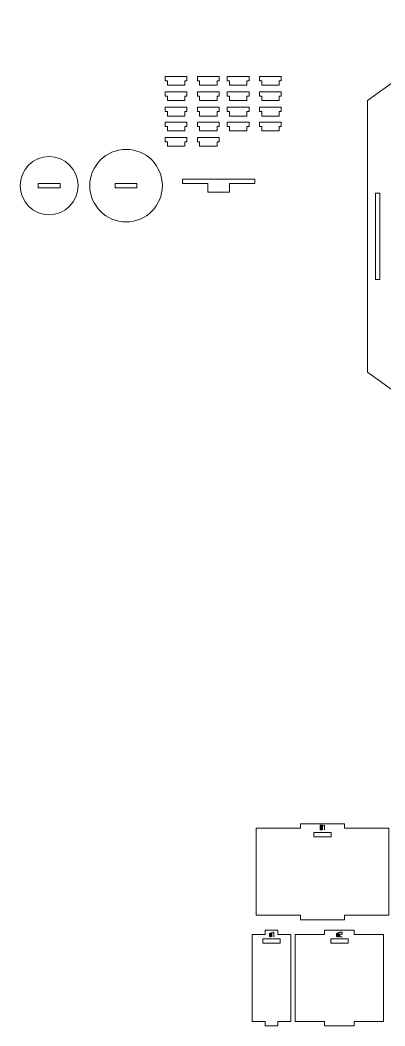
# Model space of a CAD drawing. Header units: centimetres. Extents: x -250 to 250, y -508 to 508.
# Drawn here: x -244.8 to -219.7, y 132.7 to 202 of the extents above; entities that cross this region are included whole.
import ezdxf

# ---------------------------------------------------------------- set-up
doc = ezdxf.new("R2010")
doc.units = ezdxf.units.CM
doc.header["$MEASUREMENT"] = 0
doc.layers.add('Capa 1', color=7, linetype='Continuous')

msp = doc.modelspace()

# ---------------------------------------------------------------- hatches: boundary and pattern name
at = {"layer": 'Capa 1', "true_color": 0x3e4095}
h = msp.add_hatch(color=175, dxfattribs=at)
edge = h.paths.add_edge_path()
edge.add_spline(control_points=[(-224.14894, 146.19656), (-224.14894, 146.19656), (-224.14894, 146.513), (-224.14894, 146.513), (-224.14894, 146.513), (-224.07419, 146.513), (-224.07419, 146.513), (-224.05126, 146.513), (-224.03169, 146.50948), (-224.01548, 146.50245), (-223.99959, 146.49542), (-223.99164, 146.48717), (-223.99164, 146.47769), (-223.99164, 146.47769), (-223.99164, 146.23187), (-223.99164, 146.23187), (-223.99164, 146.22209), (-223.99959, 146.21368), (-224.01548, 146.20665), (-224.03077, 146.19992), (-224.05034, 146.19656), (-224.07419, 146.19656), (-224.07419, 146.19656), (-224.14894, 146.19656), (-224.14894, 146.19656)], knot_values=[0, 0, 0, 0, 0.125, 0.125, 0.125, 0.25, 0.25, 0.25, 0.375, 0.375, 0.375, 0.5, 0.5, 0.5, 0.625, 0.625, 0.625, 0.75, 0.75, 0.75, 0.875, 0.875, 0.875, 1, 1, 1, 1], degree=3, periodic=1)
h = msp.add_hatch(color=175, dxfattribs=at)
edge = h.paths.add_edge_path()
edge.add_spline(control_points=[(-224.14894, 146.513), (-224.14894, 146.513), (-224.14894, 146.19656), (-224.14894, 146.19656), (-224.14894, 146.19656), (-224.07419, 146.19656), (-224.07419, 146.19656), (-224.05034, 146.19656), (-224.03077, 146.19992), (-224.01548, 146.20665), (-223.99959, 146.21368), (-223.99164, 146.22209), (-223.99164, 146.23187), (-223.99164, 146.23187), (-223.99164, 146.47769), (-223.99164, 146.47769), (-223.99164, 146.48717), (-223.99959, 146.49542), (-224.01548, 146.50245), (-224.03169, 146.50948), (-224.05126, 146.513), (-224.07419, 146.513), (-224.07419, 146.513), (-224.14894, 146.513), (-224.14894, 146.513)], knot_values=[0, 0, 0, 0, 0.125, 0.125, 0.125, 0.25, 0.25, 0.25, 0.375, 0.375, 0.375, 0.5, 0.5, 0.5, 0.625, 0.625, 0.625, 0.75, 0.75, 0.75, 0.875, 0.875, 0.875, 1, 1, 1, 1], degree=3, periodic=1)
h = msp.add_hatch(color=175, dxfattribs=at)
edge = h.paths.add_edge_path()
edge.add_spline(control_points=[(-223.85268, 146.51346), (-223.85268, 146.51346), (-223.92881, 146.46072), (-223.92881, 146.46072), (-223.92881, 146.46072), (-223.85268, 146.51346), (-223.85268, 146.51346), (-223.85268, 146.51346), (-223.85268, 146.19656), (-223.85268, 146.19656), (-223.85268, 146.19656), (-223.85268, 146.51346), (-223.85268, 146.51346)], knot_values=[0, 0, 0, 0, 0.25, 0.25, 0.25, 0.5, 0.5, 0.5, 0.75, 0.75, 0.75, 1, 1, 1, 1], degree=3, periodic=1)
h = msp.add_hatch(color=175, dxfattribs=at)
edge = h.paths.add_edge_path()
edge.add_spline(control_points=[(-227.65646, 139.02903), (-227.65646, 139.02903), (-227.65646, 138.86576), (-227.65646, 138.86576), (-227.65646, 138.86118), (-227.65463, 138.85682), (-227.65096, 138.85269), (-227.64729, 138.84857), (-227.64194, 138.84482), (-227.63491, 138.84146), (-227.62787, 138.83809), (-227.61924, 138.83542), (-227.60899, 138.83343), (-227.59875, 138.83144), (-227.58706, 138.83045), (-227.57391, 138.83045), (-227.55434, 138.83045), (-227.53692, 138.83412), (-227.52163, 138.84146), (-227.50573, 138.84879), (-227.49778, 138.8569), (-227.49778, 138.86576), (-227.49778, 138.86576), (-227.49778, 139.15148), (-227.49778, 139.15148), (-227.49778, 139.15148), (-227.49778, 139.02903), (-227.49778, 139.02903), (-227.49778, 139.0382), (-227.50573, 139.04615), (-227.52163, 139.05288), (-227.53692, 139.05991), (-227.55434, 139.06373), (-227.57391, 139.06434), (-227.58706, 139.06434), (-227.59875, 139.06335), (-227.60899, 139.06136), (-227.61924, 139.05937), (-227.62787, 139.0567), (-227.63491, 139.05333), (-227.64194, 139.04997), (-227.64729, 139.04623), (-227.65096, 139.0421), (-227.65463, 139.03797), (-227.65646, 139.03361), (-227.65646, 139.02903)], knot_values=[0, 0, 0, 0, 0.06666667, 0.06666667, 0.06666667, 0.13333333, 0.13333333, 0.13333333, 0.2, 0.2, 0.2, 0.26666667, 0.26666667, 0.26666667, 0.33333333, 0.33333333, 0.33333333, 0.4, 0.4, 0.4, 0.46666667, 0.46666667, 0.46666667, 0.53333333, 0.53333333, 0.53333333, 0.6, 0.6, 0.6, 0.66666667, 0.66666667, 0.66666667, 0.73333333, 0.73333333, 0.73333333, 0.8, 0.8, 0.8, 0.86666667, 0.86666667, 0.86666667, 0.93333333, 0.93333333, 0.93333333, 1, 1, 1, 1], degree=3, periodic=1)
h = msp.add_hatch(color=175, dxfattribs=at)
edge = h.paths.add_edge_path()
edge.add_spline(control_points=[(-227.49778, 138.86576), (-227.49778, 138.8569), (-227.50573, 138.84879), (-227.52163, 138.84146), (-227.53692, 138.83412), (-227.55434, 138.83045), (-227.57391, 138.83045), (-227.58706, 138.83045), (-227.59875, 138.83144), (-227.60899, 138.83343), (-227.61924, 138.83542), (-227.62787, 138.83809), (-227.63491, 138.84146), (-227.64194, 138.84482), (-227.64729, 138.84857), (-227.65096, 138.85269), (-227.65463, 138.85682), (-227.65646, 138.86118), (-227.65646, 138.86576), (-227.65646, 138.86576), (-227.65646, 139.02903), (-227.65646, 139.02903), (-227.65646, 139.03361), (-227.65463, 139.03797), (-227.65096, 139.0421), (-227.64729, 139.04623), (-227.64194, 139.04997), (-227.63491, 139.05333), (-227.62787, 139.0567), (-227.61924, 139.05937), (-227.60899, 139.06136), (-227.59875, 139.06335), (-227.58706, 139.06434), (-227.57391, 139.06434), (-227.55434, 139.06373), (-227.53692, 139.05991), (-227.52163, 139.05288), (-227.50573, 139.04615), (-227.49778, 139.0382), (-227.49778, 139.02903), (-227.49778, 139.02903), (-227.49778, 138.86576), (-227.49778, 138.86576)], knot_values=[0, 0, 0, 0, 0.07142857, 0.07142857, 0.07142857, 0.14285714, 0.14285714, 0.14285714, 0.21428571, 0.21428571, 0.21428571, 0.28571429, 0.28571429, 0.28571429, 0.35714286, 0.35714286, 0.35714286, 0.42857143, 0.42857143, 0.42857143, 0.5, 0.5, 0.5, 0.57142857, 0.57142857, 0.57142857, 0.64285714, 0.64285714, 0.64285714, 0.71428571, 0.71428571, 0.71428571, 0.78571429, 0.78571429, 0.78571429, 0.85714286, 0.85714286, 0.85714286, 0.92857143, 0.92857143, 0.92857143, 1, 1, 1, 1], degree=3, periodic=1)
h = msp.add_hatch(color=175, dxfattribs=at)
edge = h.paths.add_edge_path()
edge.add_spline(control_points=[(-227.49778, 138.83045), (-227.49778, 138.83045), (-227.49778, 138.86576), (-227.49778, 138.86576), (-227.49778, 138.86576), (-227.49778, 138.83045), (-227.49778, 138.83045)], knot_values=[0, 0, 0, 0, 0.5, 0.5, 0.5, 1, 1, 1, 1], degree=3, periodic=1)
h = msp.add_hatch(color=175, dxfattribs=at)
edge = h.paths.add_edge_path()
edge.add_spline(control_points=[(-227.3602, 139.14735), (-227.3602, 139.14735), (-227.43633, 139.09461), (-227.43633, 139.09461), (-227.43633, 139.09461), (-227.3602, 139.14735), (-227.3602, 139.14735), (-227.3602, 139.14735), (-227.3602, 138.83045), (-227.3602, 138.83045), (-227.3602, 138.83045), (-227.3602, 139.14735), (-227.3602, 139.14735)], knot_values=[0, 0, 0, 0, 0.25, 0.25, 0.25, 0.5, 0.5, 0.5, 0.75, 0.75, 0.75, 1, 1, 1, 1], degree=3, periodic=1)
h = msp.add_hatch(color=175, dxfattribs=at)
edge = h.paths.add_edge_path()
edge.add_spline(control_points=[(-223.02302, 139.02903), (-223.02302, 139.02903), (-223.02302, 138.86576), (-223.02302, 138.86576), (-223.02302, 138.86118), (-223.02119, 138.85682), (-223.01752, 138.85269), (-223.01385, 138.84857), (-223.0085, 138.84482), (-223.00147, 138.84146), (-222.99443, 138.83809), (-222.9858, 138.83542), (-222.97555, 138.83343), (-222.96531, 138.83144), (-222.95362, 138.83045), (-222.94047, 138.83045), (-222.9209, 138.83045), (-222.90348, 138.83412), (-222.88819, 138.84146), (-222.87229, 138.84879), (-222.86434, 138.8569), (-222.86434, 138.86576), (-222.86434, 138.86576), (-222.86434, 139.15148), (-222.86434, 139.15148), (-222.86434, 139.15148), (-222.86434, 139.02903), (-222.86434, 139.02903), (-222.86434, 139.0382), (-222.87229, 139.04615), (-222.88819, 139.05288), (-222.90348, 139.05991), (-222.9209, 139.06373), (-222.94047, 139.06434), (-222.95362, 139.06434), (-222.96531, 139.06335), (-222.97555, 139.06136), (-222.9858, 139.05937), (-222.99443, 139.0567), (-223.00147, 139.05333), (-223.0085, 139.04997), (-223.01385, 139.04623), (-223.01752, 139.0421), (-223.02119, 139.03797), (-223.02302, 139.03361), (-223.02302, 139.02903)], knot_values=[0, 0, 0, 0, 0.06666667, 0.06666667, 0.06666667, 0.13333333, 0.13333333, 0.13333333, 0.2, 0.2, 0.2, 0.26666667, 0.26666667, 0.26666667, 0.33333333, 0.33333333, 0.33333333, 0.4, 0.4, 0.4, 0.46666667, 0.46666667, 0.46666667, 0.53333333, 0.53333333, 0.53333333, 0.6, 0.6, 0.6, 0.66666667, 0.66666667, 0.66666667, 0.73333333, 0.73333333, 0.73333333, 0.8, 0.8, 0.8, 0.86666667, 0.86666667, 0.86666667, 0.93333333, 0.93333333, 0.93333333, 1, 1, 1, 1], degree=3, periodic=1)
h = msp.add_hatch(color=175, dxfattribs=at)
edge = h.paths.add_edge_path()
edge.add_spline(control_points=[(-222.86434, 138.86576), (-222.86434, 138.8569), (-222.87229, 138.84879), (-222.88819, 138.84146), (-222.90348, 138.83412), (-222.9209, 138.83045), (-222.94047, 138.83045), (-222.95362, 138.83045), (-222.96531, 138.83144), (-222.97555, 138.83343), (-222.9858, 138.83542), (-222.99443, 138.83809), (-223.00147, 138.84146), (-223.0085, 138.84482), (-223.01385, 138.84857), (-223.01752, 138.85269), (-223.02119, 138.85682), (-223.02302, 138.86118), (-223.02302, 138.86576), (-223.02302, 138.86576), (-223.02302, 139.02903), (-223.02302, 139.02903), (-223.02302, 139.03361), (-223.02119, 139.03797), (-223.01752, 139.0421), (-223.01385, 139.04623), (-223.0085, 139.04997), (-223.00147, 139.05333), (-222.99443, 139.0567), (-222.9858, 139.05937), (-222.97555, 139.06136), (-222.96531, 139.06335), (-222.95362, 139.06434), (-222.94047, 139.06434), (-222.9209, 139.06373), (-222.90348, 139.05991), (-222.88819, 139.05288), (-222.87229, 139.04615), (-222.86434, 139.0382), (-222.86434, 139.02903), (-222.86434, 139.02903), (-222.86434, 138.86576), (-222.86434, 138.86576)], knot_values=[0, 0, 0, 0, 0.07142857, 0.07142857, 0.07142857, 0.14285714, 0.14285714, 0.14285714, 0.21428571, 0.21428571, 0.21428571, 0.28571429, 0.28571429, 0.28571429, 0.35714286, 0.35714286, 0.35714286, 0.42857143, 0.42857143, 0.42857143, 0.5, 0.5, 0.5, 0.57142857, 0.57142857, 0.57142857, 0.64285714, 0.64285714, 0.64285714, 0.71428571, 0.71428571, 0.71428571, 0.78571429, 0.78571429, 0.78571429, 0.85714286, 0.85714286, 0.85714286, 0.92857143, 0.92857143, 0.92857143, 1, 1, 1, 1], degree=3, periodic=1)
h = msp.add_hatch(color=175, dxfattribs=at)
edge = h.paths.add_edge_path()
edge.add_spline(control_points=[(-222.86434, 138.83045), (-222.86434, 138.83045), (-222.86434, 138.86576), (-222.86434, 138.86576), (-222.86434, 138.86576), (-222.86434, 138.83045), (-222.86434, 138.83045)], knot_values=[0, 0, 0, 0, 0.5, 0.5, 0.5, 1, 1, 1, 1], degree=3, periodic=1)
h = msp.add_hatch(color=175, dxfattribs=at)
edge = h.paths.add_edge_path()
edge.add_spline(control_points=[(-222.80335, 138.83045), (-222.80335, 138.83045), (-222.80335, 138.96299), (-222.80335, 138.96299), (-222.80243, 138.97491), (-222.79158, 138.98408), (-222.77079, 138.9905), (-222.76223, 138.99112), (-222.75405, 138.99211), (-222.74625, 138.99349), (-222.73846, 138.99486), (-222.73058, 138.99631), (-222.72263, 138.99784), (-222.70796, 139.00029), (-222.69672, 139.00228), (-222.68893, 139.0038), (-222.68113, 139.00533), (-222.67356, 139.00732), (-222.66622, 139.00977), (-222.64727, 139.0168), (-222.63779, 139.02582), (-222.63779, 139.03682), (-222.63779, 139.03682), (-222.63779, 139.11158), (-222.63779, 139.11158), (-222.63779, 139.12136), (-222.64566, 139.12969), (-222.66141, 139.13657), (-222.67715, 139.14345), (-222.6968, 139.14689), (-222.72034, 139.14689), (-222.74388, 139.14689), (-222.76353, 139.14345), (-222.77927, 139.13657), (-222.79502, 139.12969), (-222.80289, 139.12136), (-222.80289, 139.11158), (-222.80289, 139.11158), (-222.80289, 139.08911), (-222.80289, 139.08911), (-222.80289, 139.08911), (-222.80289, 139.11158), (-222.80289, 139.11158), (-222.80289, 139.12136), (-222.79502, 139.12969), (-222.77927, 139.13657), (-222.76353, 139.14345), (-222.74388, 139.14689), (-222.72034, 139.14689), (-222.6968, 139.14689), (-222.67715, 139.14345), (-222.66141, 139.13657), (-222.64566, 139.12969), (-222.63779, 139.12136), (-222.63779, 139.11158), (-222.63779, 139.11158), (-222.63779, 139.03682), (-222.63779, 139.03682), (-222.63779, 139.02582), (-222.64727, 139.0168), (-222.66622, 139.00977), (-222.67356, 139.00732), (-222.68113, 139.00533), (-222.68893, 139.0038), (-222.69672, 139.00228), (-222.70796, 139.00029), (-222.72263, 138.99784), (-222.73058, 138.99631), (-222.73846, 138.99486), (-222.74625, 138.99349), (-222.75405, 138.99211), (-222.76223, 138.99112), (-222.77079, 138.9905), (-222.79158, 138.98408), (-222.80243, 138.97491), (-222.80335, 138.96299), (-222.80335, 138.96299), (-222.80335, 138.83045), (-222.80335, 138.83045), (-222.80335, 138.83045), (-222.6465, 138.83045), (-222.6465, 138.83045), (-222.6465, 138.83045), (-222.80335, 138.83045), (-222.80335, 138.83045)], knot_values=[0, 0, 0, 0, 0.03571429, 0.03571429, 0.03571429, 0.07142857, 0.07142857, 0.07142857, 0.10714286, 0.10714286, 0.10714286, 0.14285714, 0.14285714, 0.14285714, 0.17857143, 0.17857143, 0.17857143, 0.21428571, 0.21428571, 0.21428571, 0.25, 0.25, 0.25, 0.28571429, 0.28571429, 0.28571429, 0.32142857, 0.32142857, 0.32142857, 0.35714286, 0.35714286, 0.35714286, 0.39285714, 0.39285714, 0.39285714, 0.42857143, 0.42857143, 0.42857143, 0.46428571, 0.46428571, 0.46428571, 0.5, 0.5, 0.5, 0.53571429, 0.53571429, 0.53571429, 0.57142857, 0.57142857, 0.57142857, 0.60714286, 0.60714286, 0.60714286, 0.64285714, 0.64285714, 0.64285714, 0.67857143, 0.67857143, 0.67857143, 0.71428571, 0.71428571, 0.71428571, 0.75, 0.75, 0.75, 0.78571429, 0.78571429, 0.78571429, 0.82142857, 0.82142857, 0.82142857, 0.85714286, 0.85714286, 0.85714286, 0.89285714, 0.89285714, 0.89285714, 0.92857143, 0.92857143, 0.92857143, 0.96428571, 0.96428571, 0.96428571, 1, 1, 1, 1], degree=3, periodic=1)

# ---------------------------------------------------------------- linework, layer by layer
at = {"layer": 'Capa 1', "color": 240, "lineweight": 9}
for points, knots in [([(-192.08507, 181.9029), (-192.08507, 181.9029), (-201.5692, 181.77432), (-201.5692, 181.77432), (-201.5692, 181.77432), (-202.36369, 179.33147), (-202.36369, 179.33147), (-202.36369, 179.33147), (-209.2161, 179.33147), (-209.2161, 179.33147), (-209.2161, 179.33147), (-210.65609, 180.31718), (-210.65609, 180.31718), (-210.65609, 180.31718), (-210.65609, 193.60288), (-210.65609, 193.60288), (-210.65609, 193.60288), (-209.2161, 194.58859), (-209.2161, 194.58859), (-209.2161, 194.58859), (-202.36369, 194.58859), (-202.36369, 194.58859), (-202.36369, 194.58859), (-201.5692, 192.14574), (-201.5692, 192.14574), (-201.5692, 192.14574), (-192.08507, 192.10288), (-192.08507, 192.10288), (-192.08507, 192.10288), (-192.08507, 197.11716), (-192.08507, 197.11716), (-192.08507, 197.11716), (-198.83817, 201.96), (-198.83817, 201.96), (-198.83817, 201.96), (-213.18851, 201.96), (-213.18851, 201.96), (-213.18851, 201.96), (-220.88505, 196.43144), (-220.88505, 196.43144), (-220.88505, 196.43144), (-220.88505, 177.70291), (-220.88505, 177.70291), (-220.88505, 177.70291), (-212.89057, 171.96006), (-212.89057, 171.96006), (-212.89057, 171.96006), (-199.1361, 171.96006), (-199.1361, 171.96006), (-199.1361, 171.96006), (-192.08507, 177.0172), (-192.08507, 177.0172), (-192.08507, 177.0172), (-192.08507, 181.9029), (-192.08507, 181.9029)], [0, 0, 0, 0, 0.05555556, 0.05555556, 0.05555556, 0.11111111, 0.11111111, 0.11111111, 0.16666667, 0.16666667, 0.16666667, 0.22222222, 0.22222222, 0.22222222, 0.27777778, 0.27777778, 0.27777778, 0.33333333, 0.33333333, 0.33333333, 0.38888889, 0.38888889, 0.38888889, 0.44444444, 0.44444444, 0.44444444, 0.5, 0.5, 0.5, 0.55555556, 0.55555556, 0.55555556, 0.61111111, 0.61111111, 0.61111111, 0.66666667, 0.66666667, 0.66666667, 0.72222222, 0.72222222, 0.72222222, 0.77777778, 0.77777778, 0.77777778, 0.83333333, 0.83333333, 0.83333333, 0.88888889, 0.88888889, 0.88888889, 0.94444444, 0.94444444, 0.94444444, 1, 1, 1, 1]), ([(-233.48405, 197.77118), (-233.48405, 197.77118), (-233.48405, 197.47118), (-233.48405, 197.47118), (-233.48405, 197.47118), (-234.68405, 197.47118), (-234.68405, 197.47118), (-234.68405, 197.47118), (-234.68405, 197.77118), (-234.68405, 197.77118), (-234.68405, 197.77118), (-234.83405, 197.77118), (-234.83405, 197.77118), (-234.83405, 197.77118), (-234.83405, 198.07118), (-234.83405, 198.07118), (-234.83405, 198.07118), (-233.33405, 198.07118), (-233.33405, 198.07118), (-233.33405, 198.07118), (-233.33405, 197.77118), (-233.33405, 197.77118), (-233.33405, 197.77118), (-233.48405, 197.77118), (-233.48405, 197.77118)], [0, 0, 0, 0, 0.125, 0.125, 0.125, 0.25, 0.25, 0.25, 0.375, 0.375, 0.375, 0.5, 0.5, 0.5, 0.625, 0.625, 0.625, 0.75, 0.75, 0.75, 0.875, 0.875, 0.875, 1, 1, 1, 1]), ([(-231.26372, 197.77118), (-231.26372, 197.77118), (-231.26372, 197.47118), (-231.26372, 197.47118), (-231.26372, 197.47118), (-232.46372, 197.47118), (-232.46372, 197.47118), (-232.46372, 197.47118), (-232.46372, 197.77118), (-232.46372, 197.77118), (-232.46372, 197.77118), (-232.61372, 197.77118), (-232.61372, 197.77118), (-232.61372, 197.77118), (-232.61372, 198.07118), (-232.61372, 198.07118), (-232.61372, 198.07118), (-231.11372, 198.07118), (-231.11372, 198.07118), (-231.11372, 198.07118), (-231.11372, 197.77118), (-231.11372, 197.77118), (-231.11372, 197.77118), (-231.26372, 197.77118), (-231.26372, 197.77118)], [0, 0, 0, 0, 0.125, 0.125, 0.125, 0.25, 0.25, 0.25, 0.375, 0.375, 0.375, 0.5, 0.5, 0.5, 0.625, 0.625, 0.625, 0.75, 0.75, 0.75, 0.875, 0.875, 0.875, 1, 1, 1, 1]), ([(-229.2038, 197.77118), (-229.2038, 197.77118), (-229.2038, 197.47118), (-229.2038, 197.47118), (-229.2038, 197.47118), (-230.4038, 197.47118), (-230.4038, 197.47118), (-230.4038, 197.47118), (-230.4038, 197.77118), (-230.4038, 197.77118), (-230.4038, 197.77118), (-230.5538, 197.77118), (-230.5538, 197.77118), (-230.5538, 197.77118), (-230.5538, 198.07118), (-230.5538, 198.07118), (-230.5538, 198.07118), (-229.0538, 198.07118), (-229.0538, 198.07118), (-229.0538, 198.07118), (-229.0538, 197.77118), (-229.0538, 197.77118), (-229.0538, 197.77118), (-229.2038, 197.77118), (-229.2038, 197.77118)], [0, 0, 0, 0, 0.125, 0.125, 0.125, 0.25, 0.25, 0.25, 0.375, 0.375, 0.375, 0.5, 0.5, 0.5, 0.625, 0.625, 0.625, 0.75, 0.75, 0.75, 0.875, 0.875, 0.875, 1, 1, 1, 1]), ([(-226.98347, 197.77118), (-226.98347, 197.77118), (-226.98347, 197.47118), (-226.98347, 197.47118), (-226.98347, 197.47118), (-228.18347, 197.47118), (-228.18347, 197.47118), (-228.18347, 197.47118), (-228.18347, 197.77118), (-228.18347, 197.77118), (-228.18347, 197.77118), (-228.33347, 197.77118), (-228.33347, 197.77118), (-228.33347, 197.77118), (-228.33347, 198.07118), (-228.33347, 198.07118), (-228.33347, 198.07118), (-226.83347, 198.07118), (-226.83347, 198.07118), (-226.83347, 198.07118), (-226.83347, 197.77118), (-226.83347, 197.77118), (-226.83347, 197.77118), (-226.98347, 197.77118), (-226.98347, 197.77118)], [0, 0, 0, 0, 0.125, 0.125, 0.125, 0.25, 0.25, 0.25, 0.375, 0.375, 0.375, 0.5, 0.5, 0.5, 0.625, 0.625, 0.625, 0.75, 0.75, 0.75, 0.875, 0.875, 0.875, 1, 1, 1, 1]), ([(-233.48405, 196.71538), (-233.48405, 196.71538), (-233.48405, 196.41538), (-233.48405, 196.41538), (-233.48405, 196.41538), (-234.68405, 196.41538), (-234.68405, 196.41538), (-234.68405, 196.41538), (-234.68405, 196.71538), (-234.68405, 196.71538), (-234.68405, 196.71538), (-234.83405, 196.71538), (-234.83405, 196.71538), (-234.83405, 196.71538), (-234.83405, 197.01538), (-234.83405, 197.01538), (-234.83405, 197.01538), (-233.33405, 197.01538), (-233.33405, 197.01538), (-233.33405, 197.01538), (-233.33405, 196.71538), (-233.33405, 196.71538), (-233.33405, 196.71538), (-233.48405, 196.71538), (-233.48405, 196.71538)], [0, 0, 0, 0, 0.125, 0.125, 0.125, 0.25, 0.25, 0.25, 0.375, 0.375, 0.375, 0.5, 0.5, 0.5, 0.625, 0.625, 0.625, 0.75, 0.75, 0.75, 0.875, 0.875, 0.875, 1, 1, 1, 1]), ([(-231.26372, 196.71538), (-231.26372, 196.71538), (-231.26372, 196.41538), (-231.26372, 196.41538), (-231.26372, 196.41538), (-232.46372, 196.41538), (-232.46372, 196.41538), (-232.46372, 196.41538), (-232.46372, 196.71538), (-232.46372, 196.71538), (-232.46372, 196.71538), (-232.61372, 196.71538), (-232.61372, 196.71538), (-232.61372, 196.71538), (-232.61372, 197.01538), (-232.61372, 197.01538), (-232.61372, 197.01538), (-231.11372, 197.01538), (-231.11372, 197.01538), (-231.11372, 197.01538), (-231.11372, 196.71538), (-231.11372, 196.71538), (-231.11372, 196.71538), (-231.26372, 196.71538), (-231.26372, 196.71538)], [0, 0, 0, 0, 0.125, 0.125, 0.125, 0.25, 0.25, 0.25, 0.375, 0.375, 0.375, 0.5, 0.5, 0.5, 0.625, 0.625, 0.625, 0.75, 0.75, 0.75, 0.875, 0.875, 0.875, 1, 1, 1, 1]), ([(-229.2038, 196.71538), (-229.2038, 196.71538), (-229.2038, 196.41538), (-229.2038, 196.41538), (-229.2038, 196.41538), (-230.4038, 196.41538), (-230.4038, 196.41538), (-230.4038, 196.41538), (-230.4038, 196.71538), (-230.4038, 196.71538), (-230.4038, 196.71538), (-230.5538, 196.71538), (-230.5538, 196.71538), (-230.5538, 196.71538), (-230.5538, 197.01538), (-230.5538, 197.01538), (-230.5538, 197.01538), (-229.0538, 197.01538), (-229.0538, 197.01538), (-229.0538, 197.01538), (-229.0538, 196.71538), (-229.0538, 196.71538), (-229.0538, 196.71538), (-229.2038, 196.71538), (-229.2038, 196.71538)], [0, 0, 0, 0, 0.125, 0.125, 0.125, 0.25, 0.25, 0.25, 0.375, 0.375, 0.375, 0.5, 0.5, 0.5, 0.625, 0.625, 0.625, 0.75, 0.75, 0.75, 0.875, 0.875, 0.875, 1, 1, 1, 1]), ([(-226.98347, 196.71538), (-226.98347, 196.71538), (-226.98347, 196.41538), (-226.98347, 196.41538), (-226.98347, 196.41538), (-228.18347, 196.41538), (-228.18347, 196.41538), (-228.18347, 196.41538), (-228.18347, 196.71538), (-228.18347, 196.71538), (-228.18347, 196.71538), (-228.33347, 196.71538), (-228.33347, 196.71538), (-228.33347, 196.71538), (-228.33347, 197.01538), (-228.33347, 197.01538), (-228.33347, 197.01538), (-226.83347, 197.01538), (-226.83347, 197.01538), (-226.83347, 197.01538), (-226.83347, 196.71538), (-226.83347, 196.71538), (-226.83347, 196.71538), (-226.98347, 196.71538), (-226.98347, 196.71538)], [0, 0, 0, 0, 0.125, 0.125, 0.125, 0.25, 0.25, 0.25, 0.375, 0.375, 0.375, 0.5, 0.5, 0.5, 0.625, 0.625, 0.625, 0.75, 0.75, 0.75, 0.875, 0.875, 0.875, 1, 1, 1, 1]), ([(-233.48405, 195.65451), (-233.48405, 195.65451), (-233.48405, 195.35451), (-233.48405, 195.35451), (-233.48405, 195.35451), (-234.68405, 195.35451), (-234.68405, 195.35451), (-234.68405, 195.35451), (-234.68405, 195.65451), (-234.68405, 195.65451), (-234.68405, 195.65451), (-234.83405, 195.65451), (-234.83405, 195.65451), (-234.83405, 195.65451), (-234.83405, 195.95451), (-234.83405, 195.95451), (-234.83405, 195.95451), (-233.33405, 195.95451), (-233.33405, 195.95451), (-233.33405, 195.95451), (-233.33405, 195.65451), (-233.33405, 195.65451), (-233.33405, 195.65451), (-233.48405, 195.65451), (-233.48405, 195.65451)], [0, 0, 0, 0, 0.125, 0.125, 0.125, 0.25, 0.25, 0.25, 0.375, 0.375, 0.375, 0.5, 0.5, 0.5, 0.625, 0.625, 0.625, 0.75, 0.75, 0.75, 0.875, 0.875, 0.875, 1, 1, 1, 1]), ([(-231.26372, 195.65451), (-231.26372, 195.65451), (-231.26372, 195.35451), (-231.26372, 195.35451), (-231.26372, 195.35451), (-232.46372, 195.35451), (-232.46372, 195.35451), (-232.46372, 195.35451), (-232.46372, 195.65451), (-232.46372, 195.65451), (-232.46372, 195.65451), (-232.61372, 195.65451), (-232.61372, 195.65451), (-232.61372, 195.65451), (-232.61372, 195.95451), (-232.61372, 195.95451), (-232.61372, 195.95451), (-231.11372, 195.95451), (-231.11372, 195.95451), (-231.11372, 195.95451), (-231.11372, 195.65451), (-231.11372, 195.65451), (-231.11372, 195.65451), (-231.26372, 195.65451), (-231.26372, 195.65451)], [0, 0, 0, 0, 0.125, 0.125, 0.125, 0.25, 0.25, 0.25, 0.375, 0.375, 0.375, 0.5, 0.5, 0.5, 0.625, 0.625, 0.625, 0.75, 0.75, 0.75, 0.875, 0.875, 0.875, 1, 1, 1, 1]), ([(-229.2038, 195.65451), (-229.2038, 195.65451), (-229.2038, 195.35451), (-229.2038, 195.35451), (-229.2038, 195.35451), (-230.4038, 195.35451), (-230.4038, 195.35451), (-230.4038, 195.35451), (-230.4038, 195.65451), (-230.4038, 195.65451), (-230.4038, 195.65451), (-230.5538, 195.65451), (-230.5538, 195.65451), (-230.5538, 195.65451), (-230.5538, 195.95451), (-230.5538, 195.95451), (-230.5538, 195.95451), (-229.0538, 195.95451), (-229.0538, 195.95451), (-229.0538, 195.95451), (-229.0538, 195.65451), (-229.0538, 195.65451), (-229.0538, 195.65451), (-229.2038, 195.65451), (-229.2038, 195.65451)], [0, 0, 0, 0, 0.125, 0.125, 0.125, 0.25, 0.25, 0.25, 0.375, 0.375, 0.375, 0.5, 0.5, 0.5, 0.625, 0.625, 0.625, 0.75, 0.75, 0.75, 0.875, 0.875, 0.875, 1, 1, 1, 1]), ([(-226.98347, 195.65451), (-226.98347, 195.65451), (-226.98347, 195.35451), (-226.98347, 195.35451), (-226.98347, 195.35451), (-228.18347, 195.35451), (-228.18347, 195.35451), (-228.18347, 195.35451), (-228.18347, 195.65451), (-228.18347, 195.65451), (-228.18347, 195.65451), (-228.33347, 195.65451), (-228.33347, 195.65451), (-228.33347, 195.65451), (-228.33347, 195.95451), (-228.33347, 195.95451), (-228.33347, 195.95451), (-226.83347, 195.95451), (-226.83347, 195.95451), (-226.83347, 195.95451), (-226.83347, 195.65451), (-226.83347, 195.65451), (-226.83347, 195.65451), (-226.98347, 195.65451), (-226.98347, 195.65451)], [0, 0, 0, 0, 0.125, 0.125, 0.125, 0.25, 0.25, 0.25, 0.375, 0.375, 0.375, 0.5, 0.5, 0.5, 0.625, 0.625, 0.625, 0.75, 0.75, 0.75, 0.875, 0.875, 0.875, 1, 1, 1, 1]), ([(-233.48405, 194.63233), (-233.48405, 194.63233), (-233.48405, 194.33233), (-233.48405, 194.33233), (-233.48405, 194.33233), (-234.68405, 194.33233), (-234.68405, 194.33233), (-234.68405, 194.33233), (-234.68405, 194.63233), (-234.68405, 194.63233), (-234.68405, 194.63233), (-234.83405, 194.63233), (-234.83405, 194.63233), (-234.83405, 194.63233), (-234.83405, 194.93233), (-234.83405, 194.93233), (-234.83405, 194.93233), (-233.33405, 194.93233), (-233.33405, 194.93233), (-233.33405, 194.93233), (-233.33405, 194.63233), (-233.33405, 194.63233), (-233.33405, 194.63233), (-233.48405, 194.63233), (-233.48405, 194.63233)], [0, 0, 0, 0, 0.125, 0.125, 0.125, 0.25, 0.25, 0.25, 0.375, 0.375, 0.375, 0.5, 0.5, 0.5, 0.625, 0.625, 0.625, 0.75, 0.75, 0.75, 0.875, 0.875, 0.875, 1, 1, 1, 1]), ([(-231.26372, 194.63233), (-231.26372, 194.63233), (-231.26372, 194.33233), (-231.26372, 194.33233), (-231.26372, 194.33233), (-232.46372, 194.33233), (-232.46372, 194.33233), (-232.46372, 194.33233), (-232.46372, 194.63233), (-232.46372, 194.63233), (-232.46372, 194.63233), (-232.61372, 194.63233), (-232.61372, 194.63233), (-232.61372, 194.63233), (-232.61372, 194.93233), (-232.61372, 194.93233), (-232.61372, 194.93233), (-231.11372, 194.93233), (-231.11372, 194.93233), (-231.11372, 194.93233), (-231.11372, 194.63233), (-231.11372, 194.63233), (-231.11372, 194.63233), (-231.26372, 194.63233), (-231.26372, 194.63233)], [0, 0, 0, 0, 0.125, 0.125, 0.125, 0.25, 0.25, 0.25, 0.375, 0.375, 0.375, 0.5, 0.5, 0.5, 0.625, 0.625, 0.625, 0.75, 0.75, 0.75, 0.875, 0.875, 0.875, 1, 1, 1, 1]), ([(-229.2038, 194.63233), (-229.2038, 194.63233), (-229.2038, 194.33233), (-229.2038, 194.33233), (-229.2038, 194.33233), (-230.4038, 194.33233), (-230.4038, 194.33233), (-230.4038, 194.33233), (-230.4038, 194.63233), (-230.4038, 194.63233), (-230.4038, 194.63233), (-230.5538, 194.63233), (-230.5538, 194.63233), (-230.5538, 194.63233), (-230.5538, 194.93233), (-230.5538, 194.93233), (-230.5538, 194.93233), (-229.0538, 194.93233), (-229.0538, 194.93233), (-229.0538, 194.93233), (-229.0538, 194.63233), (-229.0538, 194.63233), (-229.0538, 194.63233), (-229.2038, 194.63233), (-229.2038, 194.63233)], [0, 0, 0, 0, 0.125, 0.125, 0.125, 0.25, 0.25, 0.25, 0.375, 0.375, 0.375, 0.5, 0.5, 0.5, 0.625, 0.625, 0.625, 0.75, 0.75, 0.75, 0.875, 0.875, 0.875, 1, 1, 1, 1]), ([(-226.98347, 194.63233), (-226.98347, 194.63233), (-226.98347, 194.33233), (-226.98347, 194.33233), (-226.98347, 194.33233), (-228.18347, 194.33233), (-228.18347, 194.33233), (-228.18347, 194.33233), (-228.18347, 194.63233), (-228.18347, 194.63233), (-228.18347, 194.63233), (-228.33347, 194.63233), (-228.33347, 194.63233), (-228.33347, 194.63233), (-228.33347, 194.93233), (-228.33347, 194.93233), (-228.33347, 194.93233), (-226.83347, 194.93233), (-226.83347, 194.93233), (-226.83347, 194.93233), (-226.83347, 194.63233), (-226.83347, 194.63233), (-226.83347, 194.63233), (-226.98347, 194.63233), (-226.98347, 194.63233)], [0, 0, 0, 0, 0.125, 0.125, 0.125, 0.25, 0.25, 0.25, 0.375, 0.375, 0.375, 0.5, 0.5, 0.5, 0.625, 0.625, 0.625, 0.75, 0.75, 0.75, 0.875, 0.875, 0.875, 1, 1, 1, 1]), ([(-233.48405, 193.57146), (-233.48405, 193.57146), (-233.48405, 193.27146), (-233.48405, 193.27146), (-233.48405, 193.27146), (-234.68405, 193.27146), (-234.68405, 193.27146), (-234.68405, 193.27146), (-234.68405, 193.57146), (-234.68405, 193.57146), (-234.68405, 193.57146), (-234.83405, 193.57146), (-234.83405, 193.57146), (-234.83405, 193.57146), (-234.83405, 193.87146), (-234.83405, 193.87146), (-234.83405, 193.87146), (-233.33405, 193.87146), (-233.33405, 193.87146), (-233.33405, 193.87146), (-233.33405, 193.57146), (-233.33405, 193.57146), (-233.33405, 193.57146), (-233.48405, 193.57146), (-233.48405, 193.57146)], [0, 0, 0, 0, 0.125, 0.125, 0.125, 0.25, 0.25, 0.25, 0.375, 0.375, 0.375, 0.5, 0.5, 0.5, 0.625, 0.625, 0.625, 0.75, 0.75, 0.75, 0.875, 0.875, 0.875, 1, 1, 1, 1]), ([(-231.26372, 193.57146), (-231.26372, 193.57146), (-231.26372, 193.27146), (-231.26372, 193.27146), (-231.26372, 193.27146), (-232.46372, 193.27146), (-232.46372, 193.27146), (-232.46372, 193.27146), (-232.46372, 193.57146), (-232.46372, 193.57146), (-232.46372, 193.57146), (-232.61372, 193.57146), (-232.61372, 193.57146), (-232.61372, 193.57146), (-232.61372, 193.87146), (-232.61372, 193.87146), (-232.61372, 193.87146), (-231.11372, 193.87146), (-231.11372, 193.87146), (-231.11372, 193.87146), (-231.11372, 193.57146), (-231.11372, 193.57146), (-231.11372, 193.57146), (-231.26372, 193.57146), (-231.26372, 193.57146)], [0, 0, 0, 0, 0.125, 0.125, 0.125, 0.25, 0.25, 0.25, 0.375, 0.375, 0.375, 0.5, 0.5, 0.5, 0.625, 0.625, 0.625, 0.75, 0.75, 0.75, 0.875, 0.875, 0.875, 1, 1, 1, 1]), ([(-237.52845, 193.0577), (-236.14774, 193.0577), (-235.02845, 191.93841), (-235.02845, 190.5577), (-235.02845, 189.17699), (-236.14774, 188.0577), (-237.52845, 188.0577), (-238.90916, 188.0577), (-240.02845, 189.17699), (-240.02845, 190.5577), (-240.02845, 191.93841), (-238.90916, 193.0577), (-237.52845, 193.0577)], [0, 0, 0, 0, 0.25, 0.25, 0.25, 0.5, 0.5, 0.5, 0.75, 0.75, 0.75, 1, 1, 1, 1]), ([(-242.83111, 192.5577), (-241.72654, 192.5577), (-240.83111, 191.66227), (-240.83111, 190.5577), (-240.83111, 189.45313), (-241.72654, 188.5577), (-242.83111, 188.5577), (-243.93568, 188.5577), (-244.83111, 189.45313), (-244.83111, 190.5577), (-244.83111, 191.66227), (-243.93568, 192.5577), (-242.83111, 192.5577)], [0, 0, 0, 0, 0.25, 0.25, 0.25, 0.5, 0.5, 0.5, 0.75, 0.75, 0.75, 1, 1, 1, 1]), ([(-243.58111, 190.7027), (-243.58111, 190.7027), (-242.08111, 190.7027), (-242.08111, 190.7027), (-242.08111, 190.7027), (-242.08111, 190.4127), (-242.08111, 190.4127), (-242.08111, 190.4127), (-243.58111, 190.4127), (-243.58111, 190.4127), (-243.58111, 190.4127), (-243.58111, 190.7027), (-243.58111, 190.7027)], [0, 0, 0, 0, 0.25, 0.25, 0.25, 0.5, 0.5, 0.5, 0.75, 0.75, 0.75, 1, 1, 1, 1]), ([(-238.27845, 190.7027), (-238.27845, 190.7027), (-236.77845, 190.7027), (-236.77845, 190.7027), (-236.77845, 190.7027), (-236.77845, 190.4127), (-236.77845, 190.4127), (-236.77845, 190.4127), (-238.27845, 190.4127), (-238.27845, 190.4127), (-238.27845, 190.4127), (-238.27845, 190.7027), (-238.27845, 190.7027)], [0, 0, 0, 0, 0.25, 0.25, 0.25, 0.5, 0.5, 0.5, 0.75, 0.75, 0.75, 1, 1, 1, 1]), ([(-233.64888, 191.0077), (-233.64888, 191.0077), (-228.64888, 191.0077), (-228.64888, 191.0077), (-228.64888, 191.0077), (-228.64888, 190.7077), (-228.64888, 190.7077), (-228.64888, 190.7077), (-230.39888, 190.7077), (-230.39888, 190.7077), (-230.39888, 190.7077), (-230.39888, 190.1077), (-230.39888, 190.1077), (-230.39888, 190.1077), (-231.89888, 190.1077), (-231.89888, 190.1077), (-231.89888, 190.1077), (-231.89888, 190.7077), (-231.89888, 190.7077), (-231.89888, 190.7077), (-233.64888, 190.7077), (-233.64888, 190.7077), (-233.64888, 190.7077), (-233.64888, 191.0077), (-233.64888, 191.0077)], [0, 0, 0, 0, 0.125, 0.125, 0.125, 0.25, 0.25, 0.25, 0.375, 0.375, 0.375, 0.5, 0.5, 0.5, 0.625, 0.625, 0.625, 0.75, 0.75, 0.75, 0.875, 0.875, 0.875, 1, 1, 1, 1]), ([(-220.03652, 184.09083), (-220.03652, 184.09083), (-220.03652, 190.04351), (-220.03652, 190.04351), (-220.03652, 190.04351), (-220.33652, 190.04351), (-220.33652, 190.04351), (-220.33652, 190.04351), (-220.33652, 184.09083), (-220.33652, 184.09083), (-220.33652, 184.09083), (-220.03652, 184.09083), (-220.03652, 184.09083)], [0, 0, 0, 0, 0.25, 0.25, 0.25, 0.5, 0.5, 0.5, 0.75, 0.75, 0.75, 1, 1, 1, 1]), ([(-228.56648, 146.30296), (-228.56648, 146.30296), (-228.56648, 140.30296), (-228.56648, 140.30296), (-228.56648, 140.30296), (-225.5227, 140.30296), (-225.5227, 140.30296), (-225.5227, 140.30296), (-225.5227, 140.00296), (-225.5227, 140.00296), (-225.5227, 140.00296), (-222.47892, 140.00296), (-222.47892, 140.00296), (-222.47892, 140.00296), (-222.47892, 140.30296), (-222.47892, 140.30296), (-222.47892, 140.30296), (-219.43514, 140.30296), (-219.43514, 140.30296), (-219.43514, 140.30296), (-219.43514, 146.30296), (-219.43514, 146.30296), (-219.43514, 146.30296), (-222.47892, 146.30296), (-222.47892, 146.30296), (-222.47892, 146.30296), (-222.47892, 146.60296), (-222.47892, 146.60296), (-222.47892, 146.60296), (-225.5227, 146.60296), (-225.5227, 146.60296), (-225.5227, 146.60296), (-225.5227, 146.30296), (-225.5227, 146.30296), (-225.5227, 146.30296), (-228.56648, 146.30296), (-228.56648, 146.30296)], [0, 0, 0, 0, 0.08333333, 0.08333333, 0.08333333, 0.16666667, 0.16666667, 0.16666667, 0.25, 0.25, 0.25, 0.33333333, 0.33333333, 0.33333333, 0.41666667, 0.41666667, 0.41666667, 0.5, 0.5, 0.5, 0.58333333, 0.58333333, 0.58333333, 0.66666667, 0.66666667, 0.66666667, 0.75, 0.75, 0.75, 0.83333333, 0.83333333, 0.83333333, 0.91666667, 0.91666667, 0.91666667, 1, 1, 1, 1]), ([(-224.60081, 146.0032), (-224.60081, 146.0032), (-223.40081, 146.0032), (-223.40081, 146.0032), (-223.40081, 146.0032), (-223.40081, 145.7032), (-223.40081, 145.7032), (-223.40081, 145.7032), (-224.60081, 145.7032), (-224.60081, 145.7032), (-224.60081, 145.7032), (-224.60081, 146.0032), (-224.60081, 146.0032)], [0, 0, 0, 0, 0.25, 0.25, 0.25, 0.5, 0.5, 0.5, 0.75, 0.75, 0.75, 1, 1, 1, 1]), ([(-228.83741, 138.98765), (-228.83741, 138.98765), (-228.83741, 132.98765), (-228.83741, 132.98765), (-228.83741, 132.98765), (-227.95136, 132.98765), (-227.95136, 132.98765), (-227.95136, 132.98765), (-227.95136, 132.68765), (-227.95136, 132.68765), (-227.95136, 132.68765), (-227.0653, 132.68765), (-227.0653, 132.68765), (-227.0653, 132.68765), (-227.0653, 132.98765), (-227.0653, 132.98765), (-227.0653, 132.98765), (-226.17925, 132.98765), (-226.17925, 132.98765), (-226.17925, 132.98765), (-226.17925, 138.98765), (-226.17925, 138.98765), (-226.17925, 138.98765), (-227.0653, 138.98765), (-227.0653, 138.98765), (-227.0653, 138.98765), (-227.0653, 139.28765), (-227.0653, 139.28765), (-227.0653, 139.28765), (-227.95136, 139.28765), (-227.95136, 139.28765), (-227.95136, 139.28765), (-227.95136, 138.98765), (-227.95136, 138.98765), (-227.95136, 138.98765), (-228.83741, 138.98765), (-228.83741, 138.98765)], [0, 0, 0, 0, 0.08333333, 0.08333333, 0.08333333, 0.16666667, 0.16666667, 0.16666667, 0.25, 0.25, 0.25, 0.33333333, 0.33333333, 0.33333333, 0.41666667, 0.41666667, 0.41666667, 0.5, 0.5, 0.5, 0.58333333, 0.58333333, 0.58333333, 0.66666667, 0.66666667, 0.66666667, 0.75, 0.75, 0.75, 0.83333333, 0.83333333, 0.83333333, 0.91666667, 0.91666667, 0.91666667, 1, 1, 1, 1]), ([(-225.87925, 138.98765), (-225.87925, 138.98765), (-225.87925, 132.98765), (-225.87925, 132.98765), (-225.87925, 132.98765), (-223.84668, 132.98765), (-223.84668, 132.98765), (-223.84668, 132.98765), (-223.84668, 132.68765), (-223.84668, 132.68765), (-223.84668, 132.68765), (-221.81412, 132.68765), (-221.81412, 132.68765), (-221.81412, 132.68765), (-221.81412, 132.98765), (-221.81412, 132.98765), (-221.81412, 132.98765), (-219.78156, 132.98765), (-219.78156, 132.98765), (-219.78156, 132.98765), (-219.78156, 138.98765), (-219.78156, 138.98765), (-219.78156, 138.98765), (-221.81412, 138.98765), (-221.81412, 138.98765), (-221.81412, 138.98765), (-221.81412, 139.28765), (-221.81412, 139.28765), (-221.81412, 139.28765), (-223.84668, 139.28765), (-223.84668, 139.28765), (-223.84668, 139.28765), (-223.84668, 138.98765), (-223.84668, 138.98765), (-223.84668, 138.98765), (-225.87925, 138.98765), (-225.87925, 138.98765)], [0, 0, 0, 0, 0.08333333, 0.08333333, 0.08333333, 0.16666667, 0.16666667, 0.16666667, 0.25, 0.25, 0.25, 0.33333333, 0.33333333, 0.33333333, 0.41666667, 0.41666667, 0.41666667, 0.5, 0.5, 0.5, 0.58333333, 0.58333333, 0.58333333, 0.66666667, 0.66666667, 0.66666667, 0.75, 0.75, 0.75, 0.83333333, 0.83333333, 0.83333333, 0.91666667, 0.91666667, 0.91666667, 1, 1, 1, 1]), ([(-228.10833, 138.6872), (-228.10833, 138.6872), (-226.90833, 138.6872), (-226.90833, 138.6872), (-226.90833, 138.6872), (-226.90833, 138.3872), (-226.90833, 138.3872), (-226.90833, 138.3872), (-228.10833, 138.3872), (-228.10833, 138.3872), (-228.10833, 138.3872), (-228.10833, 138.6872), (-228.10833, 138.6872)], [0, 0, 0, 0, 0.25, 0.25, 0.25, 0.5, 0.5, 0.5, 0.75, 0.75, 0.75, 1, 1, 1, 1]), ([(-223.4304, 138.6872), (-223.4304, 138.6872), (-222.2304, 138.6872), (-222.2304, 138.6872), (-222.2304, 138.6872), (-222.2304, 138.3872), (-222.2304, 138.3872), (-222.2304, 138.3872), (-223.4304, 138.3872), (-223.4304, 138.3872), (-223.4304, 138.3872), (-223.4304, 138.6872), (-223.4304, 138.6872)], [0, 0, 0, 0, 0.25, 0.25, 0.25, 0.5, 0.5, 0.5, 0.75, 0.75, 0.75, 1, 1, 1, 1])]:
    msp.add_open_spline(points, degree=3, knots=knots, dxfattribs=at)
at = {"layer": 'Capa 1', "color": 114, "lineweight": 9}
for points, knots in [([(-224.14894, 146.19656), (-224.14894, 146.19656), (-224.14894, 146.513), (-224.14894, 146.513), (-224.14894, 146.513), (-224.07419, 146.513), (-224.07419, 146.513), (-224.05126, 146.513), (-224.03169, 146.50948), (-224.01548, 146.50245), (-223.99959, 146.49542), (-223.99164, 146.48717), (-223.99164, 146.47769), (-223.99164, 146.47769), (-223.99164, 146.23187), (-223.99164, 146.23187), (-223.99164, 146.22209), (-223.99959, 146.21368), (-224.01548, 146.20665), (-224.03077, 146.19992), (-224.05034, 146.19656), (-224.07419, 146.19656), (-224.07419, 146.19656), (-224.14894, 146.19656), (-224.14894, 146.19656)], [0, 0, 0, 0, 0.125, 0.125, 0.125, 0.25, 0.25, 0.25, 0.375, 0.375, 0.375, 0.5, 0.5, 0.5, 0.625, 0.625, 0.625, 0.75, 0.75, 0.75, 0.875, 0.875, 0.875, 1, 1, 1, 1]), ([(-224.14894, 146.513), (-224.14894, 146.513), (-224.14894, 146.19656), (-224.14894, 146.19656), (-224.14894, 146.19656), (-224.07419, 146.19656), (-224.07419, 146.19656), (-224.05034, 146.19656), (-224.03077, 146.19992), (-224.01548, 146.20665), (-223.99959, 146.21368), (-223.99164, 146.22209), (-223.99164, 146.23187), (-223.99164, 146.23187), (-223.99164, 146.47769), (-223.99164, 146.47769), (-223.99164, 146.48717), (-223.99959, 146.49542), (-224.01548, 146.50245), (-224.03169, 146.50948), (-224.05126, 146.513), (-224.07419, 146.513), (-224.07419, 146.513), (-224.14894, 146.513), (-224.14894, 146.513)], [0, 0, 0, 0, 0.125, 0.125, 0.125, 0.25, 0.25, 0.25, 0.375, 0.375, 0.375, 0.5, 0.5, 0.5, 0.625, 0.625, 0.625, 0.75, 0.75, 0.75, 0.875, 0.875, 0.875, 1, 1, 1, 1]), ([(-223.85268, 146.51346), (-223.85268, 146.51346), (-223.92881, 146.46072), (-223.92881, 146.46072), (-223.92881, 146.46072), (-223.85268, 146.51346), (-223.85268, 146.51346), (-223.85268, 146.51346), (-223.85268, 146.19656), (-223.85268, 146.19656), (-223.85268, 146.19656), (-223.85268, 146.51346), (-223.85268, 146.51346)], [0, 0, 0, 0, 0.25, 0.25, 0.25, 0.5, 0.5, 0.5, 0.75, 0.75, 0.75, 1, 1, 1, 1]), ([(-227.65646, 139.02903), (-227.65646, 139.02903), (-227.65646, 138.86576), (-227.65646, 138.86576), (-227.65646, 138.86118), (-227.65463, 138.85682), (-227.65096, 138.85269), (-227.64729, 138.84857), (-227.64194, 138.84482), (-227.63491, 138.84146), (-227.62787, 138.83809), (-227.61924, 138.83542), (-227.60899, 138.83343), (-227.59875, 138.83144), (-227.58706, 138.83045), (-227.57391, 138.83045), (-227.55434, 138.83045), (-227.53692, 138.83412), (-227.52163, 138.84146), (-227.50573, 138.84879), (-227.49778, 138.8569), (-227.49778, 138.86576), (-227.49778, 138.86576), (-227.49778, 139.15148), (-227.49778, 139.15148), (-227.49778, 139.15148), (-227.49778, 139.02903), (-227.49778, 139.02903), (-227.49778, 139.0382), (-227.50573, 139.04615), (-227.52163, 139.05288), (-227.53692, 139.05991), (-227.55434, 139.06373), (-227.57391, 139.06434), (-227.58706, 139.06434), (-227.59875, 139.06335), (-227.60899, 139.06136), (-227.61924, 139.05937), (-227.62787, 139.0567), (-227.63491, 139.05333), (-227.64194, 139.04997), (-227.64729, 139.04623), (-227.65096, 139.0421), (-227.65463, 139.03797), (-227.65646, 139.03361), (-227.65646, 139.02903)], [0, 0, 0, 0, 0.06666667, 0.06666667, 0.06666667, 0.13333333, 0.13333333, 0.13333333, 0.2, 0.2, 0.2, 0.26666667, 0.26666667, 0.26666667, 0.33333333, 0.33333333, 0.33333333, 0.4, 0.4, 0.4, 0.46666667, 0.46666667, 0.46666667, 0.53333333, 0.53333333, 0.53333333, 0.6, 0.6, 0.6, 0.66666667, 0.66666667, 0.66666667, 0.73333333, 0.73333333, 0.73333333, 0.8, 0.8, 0.8, 0.86666667, 0.86666667, 0.86666667, 0.93333333, 0.93333333, 0.93333333, 1, 1, 1, 1]), ([(-227.49778, 138.86576), (-227.49778, 138.8569), (-227.50573, 138.84879), (-227.52163, 138.84146), (-227.53692, 138.83412), (-227.55434, 138.83045), (-227.57391, 138.83045), (-227.58706, 138.83045), (-227.59875, 138.83144), (-227.60899, 138.83343), (-227.61924, 138.83542), (-227.62787, 138.83809), (-227.63491, 138.84146), (-227.64194, 138.84482), (-227.64729, 138.84857), (-227.65096, 138.85269), (-227.65463, 138.85682), (-227.65646, 138.86118), (-227.65646, 138.86576), (-227.65646, 138.86576), (-227.65646, 139.02903), (-227.65646, 139.02903), (-227.65646, 139.03361), (-227.65463, 139.03797), (-227.65096, 139.0421), (-227.64729, 139.04623), (-227.64194, 139.04997), (-227.63491, 139.05333), (-227.62787, 139.0567), (-227.61924, 139.05937), (-227.60899, 139.06136), (-227.59875, 139.06335), (-227.58706, 139.06434), (-227.57391, 139.06434), (-227.55434, 139.06373), (-227.53692, 139.05991), (-227.52163, 139.05288), (-227.50573, 139.04615), (-227.49778, 139.0382), (-227.49778, 139.02903), (-227.49778, 139.02903), (-227.49778, 138.86576), (-227.49778, 138.86576)], [0, 0, 0, 0, 0.07142857, 0.07142857, 0.07142857, 0.14285714, 0.14285714, 0.14285714, 0.21428571, 0.21428571, 0.21428571, 0.28571429, 0.28571429, 0.28571429, 0.35714286, 0.35714286, 0.35714286, 0.42857143, 0.42857143, 0.42857143, 0.5, 0.5, 0.5, 0.57142857, 0.57142857, 0.57142857, 0.64285714, 0.64285714, 0.64285714, 0.71428571, 0.71428571, 0.71428571, 0.78571429, 0.78571429, 0.78571429, 0.85714286, 0.85714286, 0.85714286, 0.92857143, 0.92857143, 0.92857143, 1, 1, 1, 1]), ([(-227.49778, 138.83045), (-227.49778, 138.83045), (-227.49778, 138.86576), (-227.49778, 138.86576), (-227.49778, 138.86576), (-227.49778, 138.83045), (-227.49778, 138.83045)], [0, 0, 0, 0, 0.5, 0.5, 0.5, 1, 1, 1, 1]), ([(-227.3602, 139.14735), (-227.3602, 139.14735), (-227.43633, 139.09461), (-227.43633, 139.09461), (-227.43633, 139.09461), (-227.3602, 139.14735), (-227.3602, 139.14735), (-227.3602, 139.14735), (-227.3602, 138.83045), (-227.3602, 138.83045), (-227.3602, 138.83045), (-227.3602, 139.14735), (-227.3602, 139.14735)], [0, 0, 0, 0, 0.25, 0.25, 0.25, 0.5, 0.5, 0.5, 0.75, 0.75, 0.75, 1, 1, 1, 1]), ([(-223.02302, 139.02903), (-223.02302, 139.02903), (-223.02302, 138.86576), (-223.02302, 138.86576), (-223.02302, 138.86118), (-223.02119, 138.85682), (-223.01752, 138.85269), (-223.01385, 138.84857), (-223.0085, 138.84482), (-223.00147, 138.84146), (-222.99443, 138.83809), (-222.9858, 138.83542), (-222.97555, 138.83343), (-222.96531, 138.83144), (-222.95362, 138.83045), (-222.94047, 138.83045), (-222.9209, 138.83045), (-222.90348, 138.83412), (-222.88819, 138.84146), (-222.87229, 138.84879), (-222.86434, 138.8569), (-222.86434, 138.86576), (-222.86434, 138.86576), (-222.86434, 139.15148), (-222.86434, 139.15148), (-222.86434, 139.15148), (-222.86434, 139.02903), (-222.86434, 139.02903), (-222.86434, 139.0382), (-222.87229, 139.04615), (-222.88819, 139.05288), (-222.90348, 139.05991), (-222.9209, 139.06373), (-222.94047, 139.06434), (-222.95362, 139.06434), (-222.96531, 139.06335), (-222.97555, 139.06136), (-222.9858, 139.05937), (-222.99443, 139.0567), (-223.00147, 139.05333), (-223.0085, 139.04997), (-223.01385, 139.04623), (-223.01752, 139.0421), (-223.02119, 139.03797), (-223.02302, 139.03361), (-223.02302, 139.02903)], [0, 0, 0, 0, 0.06666667, 0.06666667, 0.06666667, 0.13333333, 0.13333333, 0.13333333, 0.2, 0.2, 0.2, 0.26666667, 0.26666667, 0.26666667, 0.33333333, 0.33333333, 0.33333333, 0.4, 0.4, 0.4, 0.46666667, 0.46666667, 0.46666667, 0.53333333, 0.53333333, 0.53333333, 0.6, 0.6, 0.6, 0.66666667, 0.66666667, 0.66666667, 0.73333333, 0.73333333, 0.73333333, 0.8, 0.8, 0.8, 0.86666667, 0.86666667, 0.86666667, 0.93333333, 0.93333333, 0.93333333, 1, 1, 1, 1]), ([(-222.86434, 138.86576), (-222.86434, 138.8569), (-222.87229, 138.84879), (-222.88819, 138.84146), (-222.90348, 138.83412), (-222.9209, 138.83045), (-222.94047, 138.83045), (-222.95362, 138.83045), (-222.96531, 138.83144), (-222.97555, 138.83343), (-222.9858, 138.83542), (-222.99443, 138.83809), (-223.00147, 138.84146), (-223.0085, 138.84482), (-223.01385, 138.84857), (-223.01752, 138.85269), (-223.02119, 138.85682), (-223.02302, 138.86118), (-223.02302, 138.86576), (-223.02302, 138.86576), (-223.02302, 139.02903), (-223.02302, 139.02903), (-223.02302, 139.03361), (-223.02119, 139.03797), (-223.01752, 139.0421), (-223.01385, 139.04623), (-223.0085, 139.04997), (-223.00147, 139.05333), (-222.99443, 139.0567), (-222.9858, 139.05937), (-222.97555, 139.06136), (-222.96531, 139.06335), (-222.95362, 139.06434), (-222.94047, 139.06434), (-222.9209, 139.06373), (-222.90348, 139.05991), (-222.88819, 139.05288), (-222.87229, 139.04615), (-222.86434, 139.0382), (-222.86434, 139.02903), (-222.86434, 139.02903), (-222.86434, 138.86576), (-222.86434, 138.86576)], [0, 0, 0, 0, 0.07142857, 0.07142857, 0.07142857, 0.14285714, 0.14285714, 0.14285714, 0.21428571, 0.21428571, 0.21428571, 0.28571429, 0.28571429, 0.28571429, 0.35714286, 0.35714286, 0.35714286, 0.42857143, 0.42857143, 0.42857143, 0.5, 0.5, 0.5, 0.57142857, 0.57142857, 0.57142857, 0.64285714, 0.64285714, 0.64285714, 0.71428571, 0.71428571, 0.71428571, 0.78571429, 0.78571429, 0.78571429, 0.85714286, 0.85714286, 0.85714286, 0.92857143, 0.92857143, 0.92857143, 1, 1, 1, 1]), ([(-222.86434, 138.83045), (-222.86434, 138.83045), (-222.86434, 138.86576), (-222.86434, 138.86576), (-222.86434, 138.86576), (-222.86434, 138.83045), (-222.86434, 138.83045)], [0, 0, 0, 0, 0.5, 0.5, 0.5, 1, 1, 1, 1]), ([(-222.80335, 138.83045), (-222.80335, 138.83045), (-222.80335, 138.96299), (-222.80335, 138.96299), (-222.80243, 138.97491), (-222.79158, 138.98408), (-222.77079, 138.9905), (-222.76223, 138.99112), (-222.75405, 138.99211), (-222.74625, 138.99349), (-222.73846, 138.99486), (-222.73058, 138.99631), (-222.72263, 138.99784), (-222.70796, 139.00029), (-222.69672, 139.00228), (-222.68893, 139.0038), (-222.68113, 139.00533), (-222.67356, 139.00732), (-222.66622, 139.00977), (-222.64727, 139.0168), (-222.63779, 139.02582), (-222.63779, 139.03682), (-222.63779, 139.03682), (-222.63779, 139.11158), (-222.63779, 139.11158), (-222.63779, 139.12136), (-222.64566, 139.12969), (-222.66141, 139.13657), (-222.67715, 139.14345), (-222.6968, 139.14689), (-222.72034, 139.14689), (-222.74388, 139.14689), (-222.76353, 139.14345), (-222.77927, 139.13657), (-222.79502, 139.12969), (-222.80289, 139.12136), (-222.80289, 139.11158), (-222.80289, 139.11158), (-222.80289, 139.08911), (-222.80289, 139.08911), (-222.80289, 139.08911), (-222.80289, 139.11158), (-222.80289, 139.11158), (-222.80289, 139.12136), (-222.79502, 139.12969), (-222.77927, 139.13657), (-222.76353, 139.14345), (-222.74388, 139.14689), (-222.72034, 139.14689), (-222.6968, 139.14689), (-222.67715, 139.14345), (-222.66141, 139.13657), (-222.64566, 139.12969), (-222.63779, 139.12136), (-222.63779, 139.11158), (-222.63779, 139.11158), (-222.63779, 139.03682), (-222.63779, 139.03682), (-222.63779, 139.02582), (-222.64727, 139.0168), (-222.66622, 139.00977), (-222.67356, 139.00732), (-222.68113, 139.00533), (-222.68893, 139.0038), (-222.69672, 139.00228), (-222.70796, 139.00029), (-222.72263, 138.99784), (-222.73058, 138.99631), (-222.73846, 138.99486), (-222.74625, 138.99349), (-222.75405, 138.99211), (-222.76223, 138.99112), (-222.77079, 138.9905), (-222.79158, 138.98408), (-222.80243, 138.97491), (-222.80335, 138.96299), (-222.80335, 138.96299), (-222.80335, 138.83045), (-222.80335, 138.83045), (-222.80335, 138.83045), (-222.6465, 138.83045), (-222.6465, 138.83045), (-222.6465, 138.83045), (-222.80335, 138.83045), (-222.80335, 138.83045)], [0, 0, 0, 0, 0.03571429, 0.03571429, 0.03571429, 0.07142857, 0.07142857, 0.07142857, 0.10714286, 0.10714286, 0.10714286, 0.14285714, 0.14285714, 0.14285714, 0.17857143, 0.17857143, 0.17857143, 0.21428571, 0.21428571, 0.21428571, 0.25, 0.25, 0.25, 0.28571429, 0.28571429, 0.28571429, 0.32142857, 0.32142857, 0.32142857, 0.35714286, 0.35714286, 0.35714286, 0.39285714, 0.39285714, 0.39285714, 0.42857143, 0.42857143, 0.42857143, 0.46428571, 0.46428571, 0.46428571, 0.5, 0.5, 0.5, 0.53571429, 0.53571429, 0.53571429, 0.57142857, 0.57142857, 0.57142857, 0.60714286, 0.60714286, 0.60714286, 0.64285714, 0.64285714, 0.64285714, 0.67857143, 0.67857143, 0.67857143, 0.71428571, 0.71428571, 0.71428571, 0.75, 0.75, 0.75, 0.78571429, 0.78571429, 0.78571429, 0.82142857, 0.82142857, 0.82142857, 0.85714286, 0.85714286, 0.85714286, 0.89285714, 0.89285714, 0.89285714, 0.92857143, 0.92857143, 0.92857143, 0.96428571, 0.96428571, 0.96428571, 1, 1, 1, 1])]:
    msp.add_open_spline(points, degree=3, knots=knots, dxfattribs=at)

doc.saveas('drawing.dxf')
